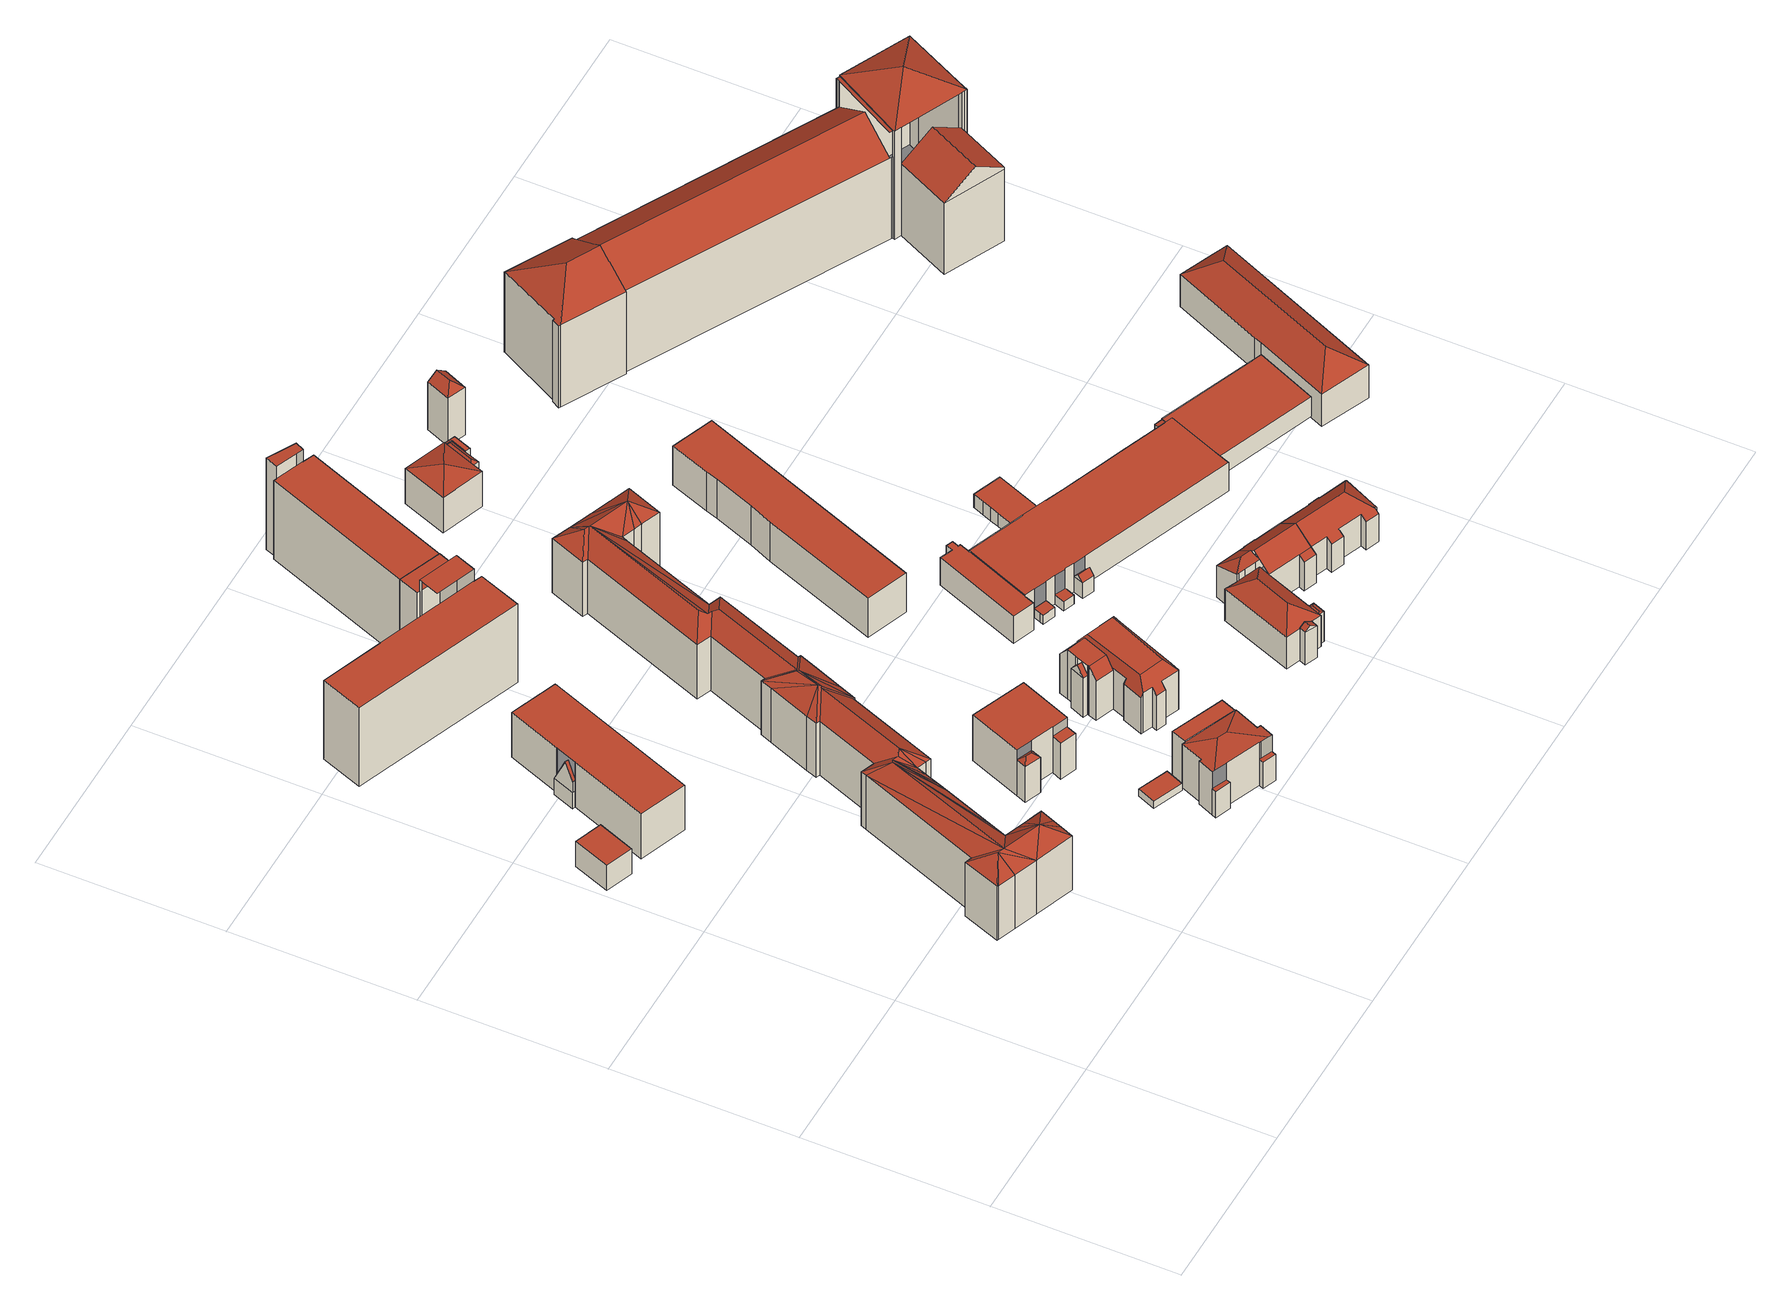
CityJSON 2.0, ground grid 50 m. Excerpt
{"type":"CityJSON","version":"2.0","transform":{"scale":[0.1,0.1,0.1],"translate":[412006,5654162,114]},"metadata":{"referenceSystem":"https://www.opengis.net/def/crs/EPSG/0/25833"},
"CityObjects":{
"building1":{"type":"Building","attributes":{"Dachtyp_tdc":"tdcPolyFlatRoof","Gemeindeschluessel":14612000,"Dachneigung":0,"QualitaetDacherkennung":79,"Geometrietyp2DReferenz":"3000","measuredHeight":8.35,"function":"31001_9998","roofType":"1000"},"geometry":[{"type":"Solid","lod":"2","boundaries":[[[[0,1,2,3]],[[1,4,5,2]],[[4,6,7,5]],[[6,0,3,7]],[[6,4,1,0]],[[3,2,5,7]]]],"semantics":{"surfaces":[{"type":"WallSurface"},{"type":"RoofSurface"},{"type":"GroundSurface"}],"values":[[0,0,0,0,1,2]]}}]},
"building2":{"type":"Building","attributes":{"Gemeindeschluessel":14612000,"Geometrietyp2DReferenz":"3000","function":"31001_9998","roofType":"9999"},"children":["building2-1","building2-2"]},
"building2-1":{"type":"BuildingPart","attributes":{"Dachtyp_tdc":"tdcPolyFlatRoof","Dachneigung":0,"QualitaetDacherkennung":72,"Geometrietyp2DReferenz":"3000","measuredHeight":15.11,"roofType":"1000"},"parents":["building2"],"geometry":[{"type":"MultiSurface","lod":"2","boundaries":[[[8,9,10,11,12,13,14,15]],[[16,17,10,9,18]],[[17,19,11,10]],[[19,20,12,11]],[[20,21,13,12]],[[21,22,14,13]],[[22,23,15,14]],[[23,24,25,26,8,15]],[[23,22,21,20,19,17,16,24]]],"semantics":{"surfaces":[{"type":"GroundSurface"},{"type":"WallSurface"},{"type":"RoofSurface"}],"values":[0,1,1,1,1,1,1,1,2]}}]},
"building2-2":{"type":"BuildingPart","attributes":{"Dachtyp_tdc":"tdcGableRoof","Dachneigung":65.25,"QualitaetDacherkennung":4,"Geometrietyp2DReferenz":"3000","measuredHeight":14.02,"roofType":"3100"},"parents":["building2"],"geometry":[{"type":"MultiSurface","lod":"2","boundaries":[[[27,28,29,15]],[[28,30,31,29]],[[30,32,10,31]],[[32,18,9,10]],[[26,27,15,8]],[[33,25,34,35,36]],[[32,30,35,34,18]],[[28,36,35,30]],[[27,33,36,28]],[[26,25,33,27]],[[15,29,31,10,9,8]]],"semantics":{"surfaces":[{"type":"WallSurface"},{"type":"RoofSurface"},{"type":"GroundSurface"}],"values":[0,0,0,0,0,1,1,0,0,0,2]}}]},
"building3":{"type":"Building","attributes":{"name":"Semper Fachschulen Dresden","Gemeindeschluessel":14612000,"Geometrietyp2DReferenz":"3000","function":"31001_3021","roofType":"9999"},"children":["building3-1","building3-2","building3-3","building3-4","building3-5"]},
"building3-1":{"type":"BuildingPart","attributes":{"Dachtyp_tdc":"tdcFreeFormRoof","Dachneigung":11.75,"QualitaetDacherkennung":15,"Geometrietyp2DReferenz":"3000","measuredHeight":5.52,"roofType":"5000"},"parents":["building3"],"geometry":[{"type":"MultiSurface","lod":"2","boundaries":[[[37,38,39,40,41]],[[42,43,44,45,46]],[[43,47,48,44]],[[38,37,49]],[[37,50,51,49]],[[50,47,51]],[[47,43,42,38,49,51]],[[48,52,41,40,45,44]]],"semantics":{"surfaces":[{"type":"WallSurface"},{"type":"RoofSurface"},{"type":"GroundSurface"}],"values":[0,0,0,1,1,1,1,2]}}]},
"building3-2":{"type":"BuildingPart","attributes":{"Dachtyp_tdc":"tdcPolyFlatRoof","Dachneigung":0,"QualitaetDacherkennung":58,"Geometrietyp2DReferenz":"3000","measuredHeight":26.49,"roofType":"1000"},"parents":["building3"],"geometry":[{"type":"MultiSurface","lod":"2","boundaries":[[[53,54,55,56]],[[57,58,59,60]],[[58,61,62,59]],[[61,53,56,62]],[[61,58,57,54,53]],[[56,55,60,59,62]]],"semantics":{"surfaces":[{"type":"WallSurface"},{"type":"RoofSurface"},{"type":"GroundSurface"}],"values":[0,0,0,0,1,2]}}]},
"building3-3":{"type":"BuildingPart","attributes":{"Dachtyp_tdc":"tdcPolyFlatRoof","Dachneigung":0,"QualitaetDacherkennung":0,"Geometrietyp2DReferenz":"3000","measuredHeight":3.4,"roofType":"9999"},"parents":["building3"],"geometry":[{"type":"MultiSurface","lod":"2","boundaries":[[[46,63,64,39]],[[39,64,65,40]],[[64,63,66,65]],[[63,46,45,66]],[[40,65,66,45]],[[40,45,46,39]]],"semantics":{"surfaces":[{"type":"RoofSurface"},{"type":"WallSurface"},{"type":"GroundSurface"},{"type":"ClosureSurface","isClosure":"1","QuelleClosure":"LoD1Solid"}],"values":[0,1,1,1,2,3]}}]},
"building3-4":{"type":"BuildingPart","attributes":{"Dachtyp_tdc":"tdcPolyFlatRoof","Dachneigung":0,"QualitaetDacherkennung":60,"Geometrietyp2DReferenz":"3000","measuredHeight":26.4,"roofType":"1000"},"parents":["building3"],"geometry":[{"type":"MultiSurface","lod":"2","boundaries":[[[67,68,69,70]],[[68,71,72,69]],[[71,73,37,41,72]],[[74,75,76,77]],[[75,78,79,76]],[[78,67,70,79]],[[78,75,74,80,73,71,68,67]],[[70,69,72,41,52,77,76,79]]],"semantics":{"surfaces":[{"type":"WallSurface"},{"type":"RoofSurface"},{"type":"GroundSurface"}],"values":[0,0,0,0,0,0,1,2]}}]},
"building3-5":{"type":"BuildingPart","attributes":{"Dachtyp_tdc":"tdcPolyFlatRoof","Dachneigung":0,"QualitaetDacherkennung":46,"Geometrietyp2DReferenz":"3000","measuredHeight":30.35,"roofType":"1000"},"parents":["building3"],"geometry":[{"type":"MultiSurface","lod":"2","boundaries":[[[81,82,74,77,55,54]],[[83,84,57,60,48,47]],[[83,85,82,81,84]],[[60,55,77,52,48]]],"semantics":{"surfaces":[{"type":"WallSurface"},{"type":"RoofSurface"},{"type":"GroundSurface"}],"values":[0,0,1,2]}}]},
"building4":{"type":"Building","attributes":{"Dachtyp_tdc":"tdcPolyFlatRoof","Gemeindeschluessel":14612000,"Dachneigung":0,"QualitaetDacherkennung":93,"Geometrietyp2DReferenz":"3000","measuredHeight":2.31,"function":"31001_9998","roofType":"1000"},"geometry":[{"type":"Solid","lod":"2","boundaries":[[[[86,87,88,89]],[[87,90,91,88]],[[90,92,93,91]],[[92,86,89,93]],[[92,90,87,86]],[[89,88,91,93]]]],"semantics":{"surfaces":[{"type":"WallSurface"},{"type":"RoofSurface"},{"type":"GroundSurface"}],"values":[[0,0,0,0,1,2]]}}]},
"building5":{"type":"Building","attributes":{"Gemeindeschluessel":14612000,"Geometrietyp2DReferenz":"3000","function":"31001_9998","roofType":"9999"},"children":["building5-1","building5-2","building5-3"]},
"building5-1":{"type":"BuildingPart","attributes":{"Dachtyp_tdc":"tdcPolyFlatRoof","Dachneigung":0,"QualitaetDacherkennung":70,"Geometrietyp2DReferenz":"3000","measuredHeight":15.25,"roofType":"1000"},"parents":["building5"],"geometry":[{"type":"MultiSurface","lod":"2","boundaries":[[[94,95,96,97,98]],[[99,100,101,102,103,104]],[[105,106,107,108,109]],[[106,94,98,107]],[[106,105,100,99,95,94]],[[98,97,103,102,108,107]]],"semantics":{"surfaces":[{"type":"WallSurface"},{"type":"RoofSurface"},{"type":"GroundSurface"}],"values":[0,0,0,0,1,2]}}]},
"building5-2":{"type":"BuildingPart","attributes":{"Dachtyp_tdc":"tdcPolyFlatRoof","Dachneigung":0,"QualitaetDacherkennung":39,"Geometrietyp2DReferenz":"3000","measuredHeight":12.07,"roofType":"1000"},"parents":["building5"],"geometry":[{"type":"MultiSurface","lod":"2","boundaries":[[[96,110,111,97]],[[110,112,113,111]],[[112,104,103,113]],[[104,112,110,96]],[[97,111,113,103]]],"semantics":{"surfaces":[{"type":"WallSurface"},{"type":"RoofSurface"},{"type":"GroundSurface"}],"values":[0,0,0,1,2]}}]},
"building5-3":{"type":"BuildingPart","attributes":{"Dachtyp_tdc":"tdcFreeFormRoof","Dachneigung":43.29,"QualitaetDacherkennung":20,"Geometrietyp2DReferenz":"3000","measuredHeight":13.24,"roofType":"5000"},"parents":["building5"],"geometry":[{"type":"MultiSurface","lod":"2","boundaries":[[[101,114,115,102]],[[114,116,117,115]],[[116,109,108,117]],[[118,109,116]],[[119,118,116,114]],[[119,114,101]],[[118,119,101,109]],[[102,115,117,108]]],"semantics":{"surfaces":[{"type":"WallSurface"},{"type":"RoofSurface"},{"type":"GroundSurface"}],"values":[0,0,0,1,1,1,1,2]}}]},
"building6":{"type":"Building","attributes":{"Dachtyp_tdc":"tdcFreeFormRoof","Gemeindeschluessel":14612000,"Dachneigung":32.91,"QualitaetDacherkennung":47,"Geometrietyp2DReferenz":"3000","measuredHeight":22.1,"function":"31001_9998","roofType":"5000"},"geometry":[{"type":"Solid","lod":"2","boundaries":[[[[120,121,122,123]],[[121,124,125,122]],[[124,126,127,125]],[[126,128,129,127]],[[128,130,131,129]],[[130,132,133,131]],[[132,134,135,133]],[[134,136,137,135]],[[136,138,139,137]],[[138,140,141,139]],[[140,142,143,141]],[[142,144,145,143]],[[144,146,147,145]],[[146,148,149,147]],[[148,150,151,149]],[[152,153,154,155]],[[153,156,157,154]],[[156,158,159,157]],[[158,160,161,159]],[[160,162,163,161]],[[162,164,165,163]],[[164,166,167,165]],[[166,168,169,167]],[[168,170,171,169]],[[170,172,173,171]],[[172,174,175,173]],[[174,176,177,175]],[[150,152,155,151]],[[178,179,180,181]],[[176,182,183,177]],[[182,184,185,183]],[[184,178,181,185]],[[179,186,187,180]],[[186,188,189,187]],[[188,190,191,189]],[[190,192,193,191]],[[192,194,195,193]],[[194,196,197,195]],[[196,198,199,197]],[[198,200,201,199]],[[200,202,203,201]],[[202,204,205,203]],[[204,206,207,205]],[[206,208,209,207]],[[208,210,211,209]],[[210,212,213,211]],[[212,214,215,213]],[[214,216,217,215]],[[216,218,219,217]],[[218,220,221,219]],[[220,120,123,221]],[[222,223,224,218,216]],[[225,226,222,216,214]],[[227,225,214,212]],[[212,228,227]],[[212,229,228]],[[210,229,212]],[[208,229,210]],[[229,208,206]],[[230,228,229]],[[231,229,206,204]],[[198,232,233]],[[234,235,236,237,231,204,202]],[[233,238,234,202,200]],[[198,233,200]],[[232,198,196]],[[239,232,196,194]],[[239,194,192]],[[240,186,179]],[[232,186,240]],[[239,186,232]],[[239,188,186]],[[239,190,188]],[[184,240,178]],[[190,239,192]],[[178,240,179]],[[240,184,182]],[[174,182,176]],[[174,240,182]],[[172,240,174]],[[170,240,172]],[[170,232,240]],[[238,162,160]],[[238,164,162]],[[238,166,164]],[[233,166,238]],[[233,168,166]],[[233,170,168]],[[170,233,232]],[[235,158,156]],[[235,160,158]],[[230,229,231]],[[160,234,238]],[[236,235,156,153]],[[237,236,153,152]],[[146,150,148]],[[230,150,146]],[[230,152,150]],[[231,152,230]],[[152,231,237]],[[228,230,146,144]],[[226,225,227,228,144,142]],[[223,222,226,142,140]],[[241,138,136]],[[242,138,241]],[[242,140,138]],[[242,223,140]],[[234,160,235]],[[243,136,134]],[[223,242,224]],[[243,132,130]],[[243,134,132]],[[136,243,241]],[[243,130,128]],[[126,243,128]],[[124,243,126]],[[124,241,243]],[[124,242,241]],[[124,244,242]],[[124,245,244]],[[245,124,121]],[[245,121,120]],[[244,245,120,220]],[[224,242,244,220,218]],[[123,122,125,127,129,131,133,135,137,139,141,143,145,147,149,151,155,154,157,159,161,163,165,167,169,171,173,175,177,183,185,181,180,187,189,191,193,195,197,199,201,203,205,207,209,211,213,215,217,219,221]]]],"semantics":{"surfaces":[{"type":"WallSurface"},{"type":"RoofSurface"},{"type":"GroundSurface"}],"values":[[0,0,0,0,0,0,0,0,0,0,0,0,0,0,0,0,0,0,0,0,0,0,0,0,0,0,0,0,0,0,0,0,0,0,0,0,0,0,0,0,0,0,0,0,0,0,0,0,0,0,0,1,1,1,1,1,1,1,1,1,1,1,1,1,1,1,1,1,1,1,1,1,1,1,1,1,1,1,1,1,1,1,1,1,1,1,1,1,1,1,1,1,1,1,1,1,1,1,1,1,1,1,1,1,1,1,1,1,1,1,1,1,1,1,1,1,1,1,1,1,1,1,1,1,2]]}}]},
"building7":{"type":"Building","attributes":{"Gemeindeschluessel":14612000,"Geometrietyp2DReferenz":"3000","function":"31001_9998","roofType":"9999"},"children":["building7-1","building7-2","building7-3","building7-4"]},
"building7-1":{"type":"BuildingPart","attributes":{"Dachtyp_tdc":"tdcPolyFlatRoof","Dachneigung":0,"QualitaetDacherkennung":33,"Geometrietyp2DReferenz":"3000","measuredHeight":8.82,"roofType":"1000"},"parents":["building7"],"geometry":[{"type":"MultiSurface","lod":"2","boundaries":[[[246,247,248,249]],[[247,250,251,248]],[[250,252,253,251]],[[252,250,247,246,254]],[[249,248,251,253,255]]],"semantics":{"surfaces":[{"type":"WallSurface"},{"type":"RoofSurface"},{"type":"GroundSurface"}],"values":[0,0,0,1,2]}}]},
"building7-2":{"type":"BuildingPart","attributes":{"Dachtyp_tdc":"tdcPolyFlatRoof","Dachneigung":3.01,"QualitaetDacherkennung":54,"Geometrietyp2DReferenz":"3000","measuredHeight":15.11,"roofType":"2100"},"parents":["building7"],"geometry":[{"type":"MultiSurface","lod":"2","boundaries":[[[256,257,258,259,260]],[[257,261,262,258]],[[261,263,264,262]],[[263,265,264]],[[261,257,256,263]],[[259,258,262,264]]],"semantics":{"surfaces":[{"type":"WallSurface"},{"type":"RoofSurface"},{"type":"GroundSurface"}],"values":[0,0,0,0,1,2]}}]},
"building7-3":{"type":"BuildingPart","attributes":{"Dachtyp_tdc":"tdcHipRoof","Dachneigung":10.34,"QualitaetDacherkennung":51,"Geometrietyp2DReferenz":"3000","measuredHeight":15.7,"roofType":"3200"},"parents":["building7"],"geometry":[{"type":"MultiSurface","lod":"2","boundaries":[[[265,266,267,264]],[[266,268,269,267]],[[268,270,271,269]],[[270,272,273,274,271]],[[275,276,246,249,277,278]],[[279,280,281,253,252]],[[280,282,283,281]],[[282,284,285,283]],[[284,260,259,285]],[[284,282,280,279,286,287]],[[288,272,270,268,266,289]],[[286,276,275,288,289,287]],[[266,265,260,284,287,289]],[[264,267,269,271,274,290,277,249,255,253,281,283,285,259]]],"semantics":{"surfaces":[{"type":"WallSurface"},{"type":"RoofSurface"},{"type":"GroundSurface"}],"values":[0,0,0,0,0,0,0,0,0,1,1,1,1,2]}}]},
"building7-4":{"type":"BuildingPart","attributes":{"Dachtyp_tdc":"tdcPolyFlatRoof","Dachneigung":0,"QualitaetDacherkennung":43,"Geometrietyp2DReferenz":"3000","measuredHeight":8.82,"roofType":"1000"},"parents":["building7"],"geometry":[{"type":"MultiSurface","lod":"2","boundaries":[[[273,291,292,274]],[[291,293,294,292]],[[293,278,277,294]],[[278,293,291,273,295]],[[274,292,294,277,290]]],"semantics":{"surfaces":[{"type":"WallSurface"},{"type":"RoofSurface"},{"type":"GroundSurface"}],"values":[0,0,0,1,2]}}]},
"building8":{"type":"Building","attributes":{"Gemeindeschluessel":14612000,"Geometrietyp2DReferenz":"3000","function":"31001_9998","roofType":"9999"},"children":["building8-1","building8-2","building8-3","building8-4"]},
"building8-1":{"type":"BuildingPart","attributes":{"Dachtyp_tdc":"tdcGableRoof","Dachneigung":51.5,"QualitaetDacherkennung":45,"Geometrietyp2DReferenz":"3000","measuredHeight":15.83,"roofType":"3100"},"parents":["building8"],"geometry":[{"type":"MultiSurface","lod":"2","boundaries":[[[296,297,298,299]],[[297,300,301,298]],[[300,297,302]],[[303,300,302,304]],[[297,296,304,302]],[[301,305,299,298]]],"semantics":{"surfaces":[{"type":"WallSurface"},{"type":"RoofSurface"},{"type":"GroundSurface"}],"values":[0,0,0,1,1,2]}}]},
"building8-2":{"type":"BuildingPart","attributes":{"Dachtyp_tdc":"tdcCutGableRoof","Dachneigung":0,"QualitaetDacherkennung":43,"Geometrietyp2DReferenz":"3000","measuredHeight":16.41,"roofType":"9999"},"parents":["building8"],"geometry":[{"type":"MultiSurface","lod":"2","boundaries":[[[306,307,308,305,303]],[[307,309,310,308]],[[309,311,312,310]],[[313,314,315,316]],[[314,317,318,315]],[[317,319,320,318]],[[319,321,296,299,320]],[[322,323,324,311,309,307]],[[317,314,313,325,326]],[[307,306,321,319,317,326,322]],[[305,308,310,312,327,328,329,316,315,318,320,299]]],"semantics":{"surfaces":[{"type":"WallSurface"},{"type":"RoofSurface"},{"type":"GroundSurface"}],"values":[0,0,0,0,0,0,0,1,1,1,2]}}]},
"building8-3":{"type":"BuildingPart","attributes":{"Dachtyp_tdc":"tdcCutTentRoof","Dachneigung":0.51,"QualitaetDacherkennung":47,"Geometrietyp2DReferenz":"3000","measuredHeight":16.55,"roofType":"9999"},"parents":["building8"],"geometry":[{"type":"MultiSurface","lod":"2","boundaries":[[[330,331,332]],[[330,333,334,331]],[[333,335,336,334]],[[335,337,338,336]],[[337,339,340,338]],[[339,341,342,340]],[[341,343,344,342]],[[343,345,346,344]],[[345,347,348,346]],[[347,349,350,348]],[[349,351,352,350]],[[351,353,313,316,352]],[[354,355,356,312,311]],[[355,357,358,356]],[[357,359,360,358]],[[359,361,362,360]],[[361,363,362]],[[345,343,341,339,337,335,333,364,365]],[[366,323,367,368,325,353,351,349,347,345,365,369]],[[359,357,355,354,366,369,370]],[[333,330,361,359,370,364]],[[370,369,365,364]],[[331,334,336,338,340,342,344,346,348,350,352,316,329,328,327,312,356,358,360,362]]],"semantics":{"surfaces":[{"type":"WallSurface"},{"type":"RoofSurface"},{"type":"GroundSurface"}],"values":[0,0,0,0,0,0,0,0,0,0,0,0,0,0,0,0,0,1,1,1,1,1,2]}}]},
"building8-4":{"type":"BuildingPart","attributes":{"Dachtyp_tdc":"tdcFreeFormRoof","Dachneigung":19.04,"QualitaetDacherkennung":9,"Geometrietyp2DReferenz":"3000","measuredHeight":11.46,"roofType":"5000"},"parents":["building8"],"geometry":[{"type":"MultiSurface","lod":"2","boundaries":[[[371,372,373,374]],[[372,375,376,373]],[[375,377,378,376]],[[377,332,331,378]],[[363,379,380,362]],[[379,381,382,380]],[[381,371,374,382]],[[372,383,384,332,377,375]],[[381,379,363,384,383,371]],[[372,371,383]],[[374,373,376,378,331,362,380,382]]],"semantics":{"surfaces":[{"type":"WallSurface"},{"type":"RoofSurface"},{"type":"GroundSurface"}],"values":[0,0,0,0,0,0,0,1,1,0,2]}}]},
"building9":{"type":"Building","attributes":{"name":"Semper Gymnasium","Gemeindeschluessel":14612000,"Geometrietyp2DReferenz":"3000","function":"31001_3021","roofType":"9999"},"children":["building9-1","building9-2"]},
"building9-1":{"type":"BuildingPart","attributes":{"Dachtyp_tdc":"tdcPolyFlatRoof","Dachneigung":0,"QualitaetDacherkennung":83,"Geometrietyp2DReferenz":"3000","measuredHeight":26.38,"roofType":"1000"},"parents":["building9"],"geometry":[{"type":"MultiSurface","lod":"2","boundaries":[[[385,386,387,388]],[[386,389,390,387]],[[391,392,393,394]],[[392,395,396,393]],[[395,385,388,396]],[[395,392,391,389,386,385]],[[388,387,390,394,393,396]]],"semantics":{"surfaces":[{"type":"WallSurface"},{"type":"RoofSurface"},{"type":"GroundSurface"}],"values":[0,0,0,0,0,1,2]}}]},
"building9-2":{"type":"BuildingPart","attributes":{"Dachtyp_tdc":"tdcPolyFlatRoof","Dachneigung":5.86,"QualitaetDacherkennung":50,"Geometrietyp2DReferenz":"3000","measuredHeight":30.8,"roofType":"2100"},"parents":["building9"],"geometry":[{"type":"MultiSurface","lod":"2","boundaries":[[[397,390,389]],[[397,398,399,390]],[[398,400,401,399]],[[400,402,394,401]],[[402,391,394]],[[402,400,398,397]],[[390,399,401,394]]],"semantics":{"surfaces":[{"type":"WallSurface"},{"type":"RoofSurface"},{"type":"GroundSurface"}],"values":[0,0,0,0,0,1,2]}}]},
"building10":{"type":"Building","attributes":{"Gemeindeschluessel":14612000,"Geometrietyp2DReferenz":"3000","function":"31001_9998","roofType":"9999"},"children":["building10-1","building10-2","building10-3","building10-4","building10-5","building10-6"]},
"building10-1":{"type":"BuildingPart","attributes":{"Dachtyp_tdc":"tdcGableRoof","Dachneigung":36.67,"QualitaetDacherkennung":81,"Geometrietyp2DReferenz":"3000","measuredHeight":14.68,"roofType":"3100"},"parents":["building10"],"geometry":[{"type":"MultiSurface","lod":"2","boundaries":[[[403,404,405,406]],[[403,407,408,404]],[[407,409,410,408]],[[409,411,412,410]],[[411,413,414,412]],[[413,415,416,414]],[[415,417,418,416]],[[419,420,421,422,423]],[[415,413,411,409,407,403,406,424]],[[424,420,419,417,415]],[[422,425,426,405,404,408,410,412,414,416,418,423]]],"semantics":{"surfaces":[{"type":"WallSurface"},{"type":"RoofSurface"},{"type":"GroundSurface"}],"values":[0,0,0,0,0,0,0,0,1,1,2]}}]},
"building10-2":{"type":"BuildingPart","attributes":{"Dachtyp_tdc":"tdcHipRoof","Dachneigung":36.7,"QualitaetDacherkennung":78,"Geometrietyp2DReferenz":"3000","measuredHeight":14.65,"roofType":"3200"},"parents":["building10"],"geometry":[{"type":"MultiSurface","lod":"2","boundaries":[[[427,428,429,430]],[[421,431,432,433,422]],[[434,435,436,437,438]],[[435,439,440,436]],[[441,442,443,444]],[[442,427,430,443]],[[445,428,427,446]],[[442,441,439,435,447]],[[427,442,447,446]],[[435,434,431,421,445,446,447]],[[430,429,425,422,433,437,436,440,444,443]]],"semantics":{"surfaces":[{"type":"WallSurface"},{"type":"RoofSurface"},{"type":"GroundSurface"}],"values":[0,0,0,0,0,0,1,1,1,1,2]}}]},
"building10-3":{"type":"BuildingPart","attributes":{"Dachtyp_tdc":"tdcFreeFormRoof","Dachneigung":18.73,"QualitaetDacherkennung":13,"Geometrietyp2DReferenz":"3000","measuredHeight":10.46,"roofType":"5000"},"parents":["building10"],"geometry":[{"type":"MultiSurface","lod":"2","boundaries":[[[448,449,450,451]],[[449,438,437,450]],[[432,448,451,433]],[[452,438,449]],[[453,452,449,448]],[[453,448,432]],[[452,453,432,438]],[[451,450,437,433]]],"semantics":{"surfaces":[{"type":"WallSurface"},{"type":"RoofSurface"},{"type":"GroundSurface"}],"values":[0,0,0,1,1,1,1,2]}}]},
"building10-4":{"type":"BuildingPart","attributes":{"Dachtyp_tdc":"tdcPolyFlatRoof","Dachneigung":32.18,"QualitaetDacherkennung":21,"Geometrietyp2DReferenz":"3000","measuredHeight":10.76,"roofType":"2100"},"parents":["building10"],"geometry":[{"type":"MultiSurface","lod":"2","boundaries":[[[454,419,423,455]],[[456,457,418,417]],[[456,454,455,457]],[[456,417,419,454]],[[455,423,418,457]]],"semantics":{"surfaces":[{"type":"WallSurface"},{"type":"RoofSurface"},{"type":"GroundSurface"}],"values":[0,0,0,1,2]}}]},
"building10-5":{"type":"BuildingPart","attributes":{"Dachtyp_tdc":"tdcHipAndGableRoof","Dachneigung":36.81,"QualitaetDacherkennung":39,"Geometrietyp2DReferenz":"3000","measuredHeight":13.72,"roofType":"5000"},"parents":["building10"],"geometry":[{"type":"MultiSurface","lod":"2","boundaries":[[[458,459,460,429,428]],[[459,406,405,460]],[[459,458,461]],[[458,462,463,464,461]],[[406,459,461,464]],[[425,429,460,405,426]]],"semantics":{"surfaces":[{"type":"WallSurface"},{"type":"RoofSurface"},{"type":"GroundSurface"}],"values":[0,0,1,1,1,2]}}]},
"building10-6":{"type":"BuildingPart","attributes":{"Dachtyp_tdc":"tdcGableRoof","Dachneigung":33.22,"QualitaetDacherkennung":39,"Geometrietyp2DReferenz":"3000","measuredHeight":12.03,"roofType":"3100"},"parents":["building10"],"geometry":[{"type":"MultiSurface","lod":"2","boundaries":[[[465,466,467,440,439]],[[466,468,469,467]],[[468,470,441,444,469]],[[468,466,471]],[[465,470,472]],[[466,465,472,471]],[[470,468,471,472]],[[440,467,469,444]]],"semantics":{"surfaces":[{"type":"WallSurface"},{"type":"RoofSurface"},{"type":"GroundSurface"}],"values":[0,0,0,0,0,1,1,2]}}]},
"building11":{"type":"Building","attributes":{"Dachtyp_tdc":"tdcPolyFlatRoof","Gemeindeschluessel":14612000,"Dachneigung":0,"QualitaetDacherkennung":90,"Geometrietyp2DReferenz":"3000","measuredHeight":13.1,"function":"31001_9998","roofType":"1000"},"geometry":[{"type":"Solid","lod":"2","boundaries":[[[[473,474,475,476]],[[474,477,478,475]],[[477,479,480,478]],[[479,481,482,480]],[[481,483,484,482]],[[483,485,486,484]],[[485,487,488,486]],[[487,473,476,488]],[[487,485,483,481,479,477,474,473]],[[476,475,478,480,482,484,486,488]]]],"semantics":{"surfaces":[{"type":"WallSurface"},{"type":"RoofSurface"},{"type":"GroundSurface"}],"values":[[0,0,0,0,0,0,0,0,1,2]]}}]},
"building12":{"type":"Building","attributes":{"Gemeindeschluessel":14612000,"Geometrietyp2DReferenz":"3000","function":"31001_9998","roofType":"9999"},"children":["building12-1","building12-2","building12-3"]},
"building12-1":{"type":"BuildingPart","attributes":{"Dachtyp_tdc":"tdcTentRoof","Dachneigung":19.12,"QualitaetDacherkennung":77,"Geometrietyp2DReferenz":"3000","measuredHeight":13.96,"roofType":"3500"},"parents":["building12"],"geometry":[{"type":"MultiSurface","lod":"2","boundaries":[[[489,490,491,492]],[[490,489,493]],[[494,495,490,493]],[[496,497,494,493]],[[489,496,493]],[[491,498,499,500,501,492]],[[490,495,502,498,491]],[[497,496,501,500,503]],[[496,489,492,501]]],"semantics":{"surfaces":[{"type":"WallSurface"},{"type":"RoofSurface"},{"type":"GroundSurface"}],"values":[0,1,1,1,1,2,0,0,0]}}]},
"building12-2":{"type":"BuildingPart","attributes":{"Dachtyp_tdc":"tdcFreeFormRoof","Dachneigung":38.87,"QualitaetDacherkennung":25,"Geometrietyp2DReferenz":"3000","measuredHeight":11.35,"roofType":"5000"},"parents":["building12"],"geometry":[{"type":"MultiSurface","lod":"2","boundaries":[[[504,503,500,505]],[[506,503,504]],[[507,506,504,508,509]],[[507,509,510]],[[506,507,510,503]],[[499,511,512,505,500]]],"semantics":{"surfaces":[{"type":"WallSurface"},{"type":"RoofSurface"},{"type":"GroundSurface"}],"values":[0,1,1,1,1,2]}}]},
"building12-3":{"type":"BuildingPart","attributes":{"Dachtyp_tdc":"tdcPolyFlatRoof","Dachneigung":0,"QualitaetDacherkennung":44,"Geometrietyp2DReferenz":"3000","measuredHeight":10.73,"roofType":"1000"},"parents":["building12"],"geometry":[{"type":"MultiSurface","lod":"2","boundaries":[[[513,514,508,512,515]],[[502,516,517,498]],[[516,518,519,517]],[[518,513,515,519]],[[518,516,502,520,521,514,513]],[[515,512,511,499,498,517,519]]],"semantics":{"surfaces":[{"type":"WallSurface"},{"type":"RoofSurface"},{"type":"GroundSurface"}],"values":[0,0,0,0,1,2]}}]},
"building13":{"type":"Building","attributes":{"Dachtyp_tdc":"tdcFreeFormRoof","Gemeindeschluessel":14612000,"Dachneigung":36.87,"QualitaetDacherkennung":71,"Geometrietyp2DReferenz":"3000","measuredHeight":14.58,"function":"31001_9998","roofType":"5000"},"geometry":[{"type":"Solid","lod":"2","boundaries":[[[[417,413,522,523]],[[413,524,525,522]],[[524,526,527,525]],[[526,528,529,527]],[[528,530,531,529]],[[530,532,533,531]],[[532,534,535,533]],[[534,536,537,535]],[[536,538,539,537]],[[538,540,541,539]],[[540,542,543,541]],[[542,544,545,543]],[[544,546,547,545]],[[546,548,549,547]],[[548,550,551,549]],[[550,417,523,551]],[[552,553,536,534,532,554]],[[552,554,530,528,526,524,413,555]],[[550,548,546,544,542,540,538,553,552,555,417]],[[413,417,555]],[[532,530,554]],[[538,536,553]],[[523,522,525,527,529,531,533,535,537,539,541,543,545,547,549,551]]]],"semantics":{"surfaces":[{"type":"WallSurface"},{"type":"RoofSurface"},{"type":"GroundSurface"}],"values":[[0,0,0,0,0,0,0,0,0,0,0,0,0,0,0,0,1,1,1,0,0,0,2]]}}]},
"building14":{"type":"Building","attributes":{"Dachtyp_tdc":"tdcFreeFormRoof","Gemeindeschluessel":14612000,"Dachneigung":38.59,"QualitaetDacherkennung":3,"Geometrietyp2DReferenz":"3000","measuredHeight":18.18,"function":"31001_9998","roofType":"5000"},"geometry":[{"type":"Solid","lod":"2","boundaries":[[[[556,557,558,559]],[[557,560,561,558]],[[560,562,563,561]],[[562,556,559,563]],[[564,565,562,560]],[[564,560,557]],[[565,564,557,556]],[[565,556,562]],[[559,558,561,563]]]],"semantics":{"surfaces":[{"type":"WallSurface"},{"type":"RoofSurface"},{"type":"GroundSurface"}],"values":[[0,0,0,0,1,0,1,1,2]]}}]},
"building15":{"type":"Building","attributes":{"Gemeindeschluessel":14612000,"Geometrietyp2DReferenz":"3000","function":"31001_9998","roofType":"9999"},"children":["building15-1","building15-2","building15-3","building15-4","building15-5","building15-6","building15-7","building15-8","building15-9"]},
"building15-1":{"type":"BuildingPart","attributes":{"Dachtyp_tdc":"tdcPolyFlatRoof","Dachneigung":0,"QualitaetDacherkennung":36,"Geometrietyp2DReferenz":"3000","measuredHeight":9.64,"roofType":"1000"},"parents":["building15"],"geometry":[{"type":"MultiSurface","lod":"2","boundaries":[[[566,567,568,569,570]],[[567,571,572,568]],[[571,573,572]],[[574,575,576]],[[574,577,578,575]],[[577,579,580,581,578]],[[582,583,584]],[[582,585,586,583]],[[585,587,586]],[[588,589,590]],[[588,591,592,589]],[[591,593,594,592]],[[595,596,597]],[[595,598,599,597,596]],[[598,600,599]],[[601,602,603]],[[601,604,605,602]],[[604,606,607,605]],[[606,608,609,607]],[[608,610,611,609]],[[610,612,613,614,611]],[[612,610,608,606,604,601,598,595,593,591,588,585,582,579,577,574,571,567,566,615]],[[616,569,568,572,575,578,581,583,586,589,592,594,592,597,599,602,605,607,609,611,614]]],"semantics":{"surfaces":[{"type":"WallSurface"},{"type":"RoofSurface"},{"type":"GroundSurface"}],"values":[0,0,0,0,0,0,0,0,0,0,0,0,0,0,0,0,0,0,0,0,0,1,2]}}]},
"building15-2":{"type":"BuildingPart","attributes":{"Dachtyp_tdc":"tdcFreeFormRoof","Dachneigung":34.7,"QualitaetDacherkennung":18,"Geometrietyp2DReferenz":"3000","measuredHeight":4.42,"roofType":"5000"},"parents":["building15"],"geometry":[{"type":"MultiSurface","lod":"2","boundaries":[[[600,617,618,599]],[[619,603,602,620]],[[621,603,619]],[[622,621,619,617]],[[622,617,600]],[[621,622,600,603]],[[599,618,620,602]]],"semantics":{"surfaces":[{"type":"WallSurface"},{"type":"RoofSurface"},{"type":"GroundSurface"}],"values":[0,0,1,1,1,1,2]}}]},
"building15-3":{"type":"BuildingPart","attributes":{"Dachtyp_tdc":"tdcPolyFlatRoof","Dachneigung":0,"QualitaetDacherkennung":58,"Geometrietyp2DReferenz":"3000","measuredHeight":4.53,"roofType":"1000"},"parents":["building15"],"geometry":[{"type":"MultiSurface","lod":"2","boundaries":[[[623,624,620,625]],[[624,619,620]],[[626,627,628,618,617]],[[627,629,630,628]],[[629,631,632,630]],[[631,633,634,632]],[[633,635,636,634]],[[635,637,638,636]],[[637,639,640,638]],[[637,635,633,631,629,627,626,624,623,639]],[[640,625,620,618,628,630,632,634,636,638]],[[639,623,625,640]]],"semantics":{"surfaces":[{"type":"WallSurface"},{"type":"RoofSurface"},{"type":"GroundSurface"}],"values":[0,0,0,0,0,0,0,0,0,1,2,0]}}]},
"building15-4":{"type":"BuildingPart","attributes":{"Dachtyp_tdc":"tdcPolyFlatRoof","Dachneigung":0,"QualitaetDacherkennung":27,"Geometrietyp2DReferenz":"3000","measuredHeight":9.14,"roofType":"1000"},"parents":["building15"],"geometry":[{"type":"MultiSurface","lod":"2","boundaries":[[[641,642,643,644]],[[642,645,646,643]],[[645,647,648,646]],[[647,649,650,648]],[[649,651,652,650]],[[651,596,597,652]],[[653,654,655,592]],[[654,656,657,655]],[[656,658,659,657]],[[658,641,644,659]],[[658,656,654,653,596,651,649,647,645,642,641]],[[644,643,646,648,650,652,597,592,655,657,659]]],"semantics":{"surfaces":[{"type":"WallSurface"},{"type":"RoofSurface"},{"type":"GroundSurface"}],"values":[0,0,0,0,0,0,0,0,0,0,1,2]}}]},
"building15-5":{"type":"BuildingPart","attributes":{"Dachtyp_tdc":"tdcPolyFlatRoof","Dachneigung":0,"QualitaetDacherkennung":0,"Geometrietyp2DReferenz":"3000","measuredHeight":3.08,"roofType":"9999"},"parents":["building15"],"geometry":[{"type":"MultiSurface","lod":"2","boundaries":[[[587,590,660,661,662]],[[662,661,663,664]],[[661,660,665,663]],[[660,590,589,665]],[[587,662,664,586]],[[664,663,665,589,586]],[[586,589,590,587]]],"semantics":{"surfaces":[{"type":"RoofSurface"},{"type":"WallSurface"},{"type":"GroundSurface"},{"type":"ClosureSurface","isClosure":"1","QuelleClosure":"LoD1Solid"}],"values":[0,1,1,1,1,2,3]}}]},
"building15-6":{"type":"BuildingPart","attributes":{"Dachtyp_tdc":"tdcPolyFlatRoof","Dachneigung":0,"QualitaetDacherkennung":58,"Geometrietyp2DReferenz":"3000","measuredHeight":6.61,"roofType":"1000"},"parents":["building15"],"geometry":[{"type":"MultiSurface","lod":"2","boundaries":[[[666,570,569,667]],[[668,669,670,671,672]],[[669,673,674,670]],[[673,675,676,674]],[[675,666,667,676]],[[675,673,669,668,677,570,666]],[[667,569,616,671,670,674,676]]],"semantics":{"surfaces":[{"type":"WallSurface"},{"type":"RoofSurface"},{"type":"GroundSurface"}],"values":[0,0,0,0,0,1,2]}}]},
"building15-7":{"type":"BuildingPart","attributes":{"Dachtyp_tdc":"tdcPolyFlatRoof","Dachneigung":3.42,"QualitaetDacherkennung":49,"Geometrietyp2DReferenz":"3000","measuredHeight":6.54,"roofType":"2100"},"parents":["building15"],"geometry":[{"type":"MultiSurface","lod":"2","boundaries":[[[613,678,679,614]],[[678,672,671,679]],[[680,672,678,613]],[[614,679,671,616]]],"semantics":{"surfaces":[{"type":"WallSurface"},{"type":"RoofSurface"},{"type":"GroundSurface"}],"values":[0,0,1,2]}}]},
"building15-8":{"type":"BuildingPart","attributes":{"Dachtyp_tdc":"tdcFreeFormRoof","Dachneigung":47.57,"QualitaetDacherkennung":3,"Geometrietyp2DReferenz":"3000","measuredHeight":6.9,"roofType":"5000"},"parents":["building15"],"geometry":[{"type":"MultiSurface","lod":"2","boundaries":[[[573,681,682,572]],[[681,683,684,682]],[[683,576,575,684]],[[685,683,681,686]],[[573,576,685,686]],[[683,685,576]],[[573,686,681]],[[682,684,575,572]]],"semantics":{"surfaces":[{"type":"WallSurface"},{"type":"RoofSurface"},{"type":"GroundSurface"}],"values":[0,0,0,1,1,0,0,2]}}]},
"building15-9":{"type":"BuildingPart","attributes":{"Dachtyp_tdc":"tdcPolyFlatRoof","Dachneigung":0,"QualitaetDacherkennung":36,"Geometrietyp2DReferenz":"3000","measuredHeight":3.02,"roofType":"1000"},"parents":["building15"],"geometry":[{"type":"MultiSurface","lod":"2","boundaries":[[[687,584,583,688]],[[580,689,690,581]],[[689,687,688,690]],[[689,580,584,687]],[[688,583,581,690]]],"semantics":{"surfaces":[{"type":"WallSurface"},{"type":"RoofSurface"},{"type":"GroundSurface"}],"values":[0,0,0,1,2]}}]},
"building16":{"type":"Building","attributes":{"Dachtyp_tdc":"tdcFreeFormRoof","Gemeindeschluessel":14612000,"Dachneigung":36.65,"QualitaetDacherkennung":84,"Geometrietyp2DReferenz":"3000","measuredHeight":16.32,"function":"31001_9998","roofType":"5000"},"geometry":[{"type":"Solid","lod":"2","boundaries":[[[[691,692,693,694]],[[692,695,696,693]],[[695,697,698,696]],[[697,699,700,698]],[[699,701,702,700]],[[701,703,704,702]],[[703,691,694,704]],[[691,703,705]],[[706,701,699,697]],[[701,706,705,703]],[[705,706,697,695,692,691]],[[694,693,696,698,700,702,704]]]],"semantics":{"surfaces":[{"type":"WallSurface"},{"type":"RoofSurface"},{"type":"GroundSurface"}],"values":[[0,0,0,0,0,0,0,1,1,1,1,2]]}}]},
"building17":{"type":"Building","attributes":{"name":"Berufliches Schulzentrum für Elektrotechnik","Gemeindeschluessel":14612000,"Geometrietyp2DReferenz":"3000","function":"31001_3021","roofType":"9999"},"children":["building17-1","building17-2","building17-3","building17-4","building17-5","building17-6"]},
"building17-1":{"type":"BuildingPart","attributes":{"Dachtyp_tdc":"tdcTentRoof","Dachneigung":26.96,"QualitaetDacherkennung":53,"Geometrietyp2DReferenz":"3000","measuredHeight":41.91,"roofType":"3500"},"parents":["building17"],"geometry":[{"type":"MultiSurface","lod":"2","boundaries":[[[707,708,709]],[[707,710,711,708]],[[710,712,713,714,711]],[[715,716,717,718,719]],[[716,720,721,717]],[[720,722,723,721]],[[722,724,725,723]],[[724,726,727,725]],[[726,728,729,727]],[[728,730,729]],[[715,712,710,731]],[[716,715,731]],[[724,722,720,716,731]],[[710,707,732,728,726,724,731]],[[733,708,711,714,718,717,721,723,725,727,729]]],"semantics":{"surfaces":[{"type":"WallSurface"},{"type":"RoofSurface"},{"type":"GroundSurface"}],"values":[0,0,0,0,0,0,0,0,0,0,1,1,1,1,2]}}]},
"building17-2":{"type":"BuildingPart","attributes":{"Dachtyp_tdc":"tdcGableRoof","Dachneigung":34.35,"QualitaetDacherkennung":51,"Geometrietyp2DReferenz":"3000","measuredHeight":30.37,"roofType":"3100"},"parents":["building17"],"geometry":[{"type":"MultiSurface","lod":"2","boundaries":[[[734,735,736,737,738]],[[735,739,740,736]],[[739,709,708,740]],[[741,742,743,744,745]],[[739,744,743,709]],[[735,745,744,739]],[[734,741,745,735]],[[746,742,741,734]],[[737,736,740,708,733]]],"semantics":{"surfaces":[{"type":"WallSurface"},{"type":"RoofSurface"},{"type":"GroundSurface"}],"values":[0,0,0,1,1,0,0,0,2]}}]},
"building17-3":{"type":"BuildingPart","attributes":{"Dachtyp_tdc":"tdcPolyFlatRoof","Dachneigung":0,"QualitaetDacherkennung":0,"Geometrietyp2DReferenz":"3000","measuredHeight":3.19,"roofType":"9999"},"parents":["building17"],"geometry":[{"type":"MultiSurface","lod":"2","boundaries":[[[738,747,730,748]],[[730,747,749,729]],[[747,738,737,749]],[[733,729,749,737]],[[729,733,748,730]],[[733,737,738,748]]],"semantics":{"surfaces":[{"type":"RoofSurface"},{"type":"WallSurface"},{"type":"GroundSurface"},{"type":"ClosureSurface","isClosure":"1","QuelleClosure":"LoD1Solid"}],"values":[0,1,1,2,3,3]}}]},
"building17-4":{"type":"BuildingPart","attributes":{"Dachtyp_tdc":"tdcGableRoof","Dachneigung":34.82,"QualitaetDacherkennung":72,"Geometrietyp2DReferenz":"3000","measuredHeight":34.27,"roofType":"3100"},"parents":["building17"],"geometry":[{"type":"MultiSurface","lod":"2","boundaries":[[[750,751,752,714]],[[751,753,754,752]],[[755,756,757,758]],[[759,760,753,751,750,761,762]],[[762,756,755,763,759]],[[764,765,714,752,754,766,758,757]]],"semantics":{"surfaces":[{"type":"WallSurface"},{"type":"RoofSurface"},{"type":"GroundSurface"}],"values":[0,0,0,1,1,2]}}]},
"building17-5":{"type":"BuildingPart","attributes":{"Dachtyp_tdc":"tdcHipAndGableRoof","Dachneigung":32,"QualitaetDacherkennung":40,"Geometrietyp2DReferenz":"3000","measuredHeight":34.06,"roofType":"5000"},"parents":["building17"],"geometry":[{"type":"MultiSurface","lod":"2","boundaries":[[[767,754,753]],[[767,768,769,754]],[[768,770,771,769]],[[770,772,773,771]],[[772,774,775,773]],[[774,776,777,775]],[[776,778,779,777]],[[778,780,781,779]],[[780,782,783,781]],[[782,784,755,758,783]],[[780,778,776,774,772,770,785]],[[770,768,767,760,786,785]],[[786,763,784,782,780,785]],[[766,754,769,771,773,775,777,779,781,783,758]]],"semantics":{"surfaces":[{"type":"WallSurface"},{"type":"RoofSurface"},{"type":"GroundSurface"}],"values":[0,0,0,0,0,0,0,0,0,0,1,1,1,2]}}]},
"building17-6":{"type":"BuildingPart","attributes":{"Dachtyp_tdc":"tdcPolyFlatRoof","Dachneigung":5.58,"QualitaetDacherkennung":30,"Geometrietyp2DReferenz":"3000","measuredHeight":35.95,"roofType":"2100"},"parents":["building17"],"geometry":[{"type":"MultiSurface","lod":"2","boundaries":[[[787,719,718,788]],[[789,787,788,757,756]],[[789,790,713,719,787]],[[788,718,714,765,764,757]]],"semantics":{"surfaces":[{"type":"WallSurface"},{"type":"RoofSurface"},{"type":"GroundSurface"}],"values":[0,0,1,2]}}]}
},
"vertices":[
[5,1257,100],[43,1358,100],[43,1358,16],[5,1257,16],[118,1330,100],[118,1330,16],[80,1229,100],[80,1229,16],
[216,1445,16],[238,1504,16],[238,1505,16],[294,1651,16],[423,1601,16],[263,1182,16],[134,1231,16],[215,1445,16],[238,1504,167],[238,1505,167],[238,1504,70],[294,1651,167],[423,1601,167],[263,1182,167],[134,1231,167],[215,1445,167],[216,1445,167],[216,1445,106],[216,1445,70],
[215,1445,70],[207,1448,70],[207,1448,16],[230,1508,70],[230,1508,16],[238,1505,70],[215,1445,106],[224,1468,156],[216,1471,156],[207,1448,106],
[274,1985,50],[293,2035,50],[293,2035,34],[293,2035,0],[274,1985,0],[315,2026,50],[370,2006,50],[370,2006,0],[315,2026,0],[315,2026,34],[462,1971,50],[462,1971,0],[306,2001,56],[443,1921,50],[428,1955,56],[443,1921,0],
[596,1991,265],[575,1936,265],[575,1936,0],[596,1991,0],[464,1977,265],[457,1980,265],[457,1980,0],[464,1977,0],[479,2037,265],[479,2037,0],
[324,2050,34],[302,2058,34],[302,2058,0],[324,2050,0],
[532,1755,264],[63,1934,264],[63,1934,0],[532,1755,0],[106,2049,264],[106,2049,0],[274,1985,264],[553,1879,264],[561,1876,264],[561,1876,0],[553,1879,0],[575,1870,264],[575,1870,0],[443,1921,264],
[575,1936,304],[553,1879,304],[462,1971,304],[464,1977,304],[443,1921,304],
[897,237,67],[876,187,67],[876,187,44],[897,237,44],[794,220,67],[794,220,44],[815,271,67],[815,271,44],
[905,617,182],[849,474,182],[849,474,150],[849,474,29],[905,617,29],[805,491,182],[745,515,182],[745,515,148],[745,515,29],[805,491,29],[805,491,150],[701,532,182],[757,676,182],[757,676,29],[701,532,29],[701,532,148],
[838,447,150],[838,447,29],[794,464,150],[794,464,29],
[734,487,148],[734,487,29],[690,505,148],[690,505,29],[709,513,162],[726,506,162],
[776,1706,200],[814,1805,200],[814,1805,19],[776,1706,19],[865,1785,200],[865,1785,19],[928,1761,200],[928,1761,19],[1041,1718,200],[1041,1718,19],[1003,1619,200],[1003,1619,19],[950,1639,200],[950,1639,19],[927,1647,200],[927,1647,19],[892,1660,200],[892,1660,19],[886,1645,200],[886,1645,19],[787,1381,200],[787,1381,19],[820,1368,200],[820,1368,19],[727,1118,200],[727,1118,19],[734,1115,200],[734,1115,19],[717,1071,200],[717,1071,19],[684,985,200],[684,985,19],[667,940,200],[663,941,200],[663,941,19],[667,940,19],[569,691,200],[569,691,19],[555,697,200],[555,697,19],[529,706,200],[529,706,19],[518,676,200],[518,676,19],[504,638,200],[504,638,19],[494,611,200],[494,611,19],[440,466,200],[440,466,19],[425,424,200],[425,424,19],[460,411,200],[460,411,19],[481,403,200],[481,403,19],[509,393,200],[509,393,19],[508,320,200],[493,283,200],[493,283,19],[508,320,19],[533,384,200],[533,384,19],[517,343,200],[517,343,19],[385,322,200],[385,322,19],[320,346,200],[320,346,19],[271,364,200],[271,364,19],[267,366,200],[267,366,19],[304,469,200],[304,469,19],[323,462,200],[323,462,19],[453,803,200],[453,803,19],[459,818,200],[459,818,19],[496,804,200],[496,804,19],[562,979,200],[562,979,19],[552,983,200],[552,983,19],[563,1013,200],[563,1013,19],[607,1128,200],[607,1128,19],[619,1160,200],[619,1160,19],[629,1156,200],[629,1156,19],[695,1331,200],[695,1331,19],[656,1346,200],[656,1346,19],[790,1701,200],[790,1701,19],[746,1354,226],[736,1358,226],[727,1378,236],[660,1088,234],[753,1338,234],[653,1085,238],[652,1084,238],[631,1019,240],[654,1079,240],[635,1012,237],[355,392,236],[489,751,234],[520,752,226],[537,760,235],[631,1009,235],[634,1010,237],[504,758,226],[337,398,236],[461,352,236],[861,1729,235],[859,1729,236],[972,1687,235],[858,1732,234],[844,1737,234],
[878,71,132],[874,60,132],[874,60,44],[878,71,44],[831,77,132],[831,77,44],[836,89,132],[836,89,44],[842,86,132],[842,86,44],
[892,188,195],[909,230,193],[909,230,44],[892,188,44],[892,188,191],[1052,171,193],[1052,171,44],[1035,130,195],[1035,130,44],[1035,130,191],
[1040,128,191],[1040,128,44],[1012,59,190],[1012,59,44],[1023,55,188],[1023,55,44],[1008,18,187],[1008,18,132],[1008,18,44],[972,33,189],[878,71,189],[972,33,44],[972,33,132],[836,89,188],[854,132,189],[854,132,44],[860,129,190],[860,129,44],[885,191,191],[885,191,44],[842,86,189],[930,123,201],[997,22,189],[958,111,201],[997,22,44],
[1003,6,132],[1003,6,44],[967,21,132],[967,21,44],[997,22,132],
[1009,501,163],[995,506,163],[995,506,32],[1009,501,32],[1011,546,164],[1011,546,32],[1003,526,190],[1024,541,164],[1017,521,190],[1024,541,32],
[1024,541,196],[1033,566,196],[1033,566,32],[1042,591,163],[1042,591,32],[1095,572,162],[1095,572,32],[1051,455,162],[1000,475,163],[1000,475,32],[1051,455,32],[1008,497,196],[1008,497,32],[1010,501,196],[1010,501,32],[1009,501,196],[1086,547,196],[1092,564,173],[1093,567,169],[1053,460,169],[1060,478,196],[1093,567,32],[1086,547,32],[1060,478,32],
[1130,343,165],[1130,343,32],[1130,343,117],[1120,318,164],[1120,318,32],[1118,318,164],[1118,318,32],[1068,338,164],[1068,338,32],[1062,323,147],[1062,323,32],[1035,334,147],[1035,334,32],[1040,348,165],[1040,348,32],[1014,358,165],[1014,358,32],[1008,360,152],[1008,360,32],[1030,417,154],[1030,417,32],[1036,414,168],[1036,414,32],[1051,455,169],[1095,572,166],[1162,548,165],[1162,548,32],[1160,544,172],[1160,544,32],[1201,529,171],[1201,529,32],[1189,498,170],[1189,498,32],[1189,498,116],[1106,353,196],[1037,378,196],[1093,567,173],[1086,547,173],[1060,478,170],[1098,547,197],[1174,519,197],
[1182,460,131],[1152,378,131],[1152,378,32],[1182,460,32],[1160,375,131],[1160,375,32],[1146,337,117],[1146,337,32],[1206,492,117],[1206,492,32],[1192,456,131],[1192,456,32],[1168,420,147],[1160,423,147],
[479,2037,264],[635,2445,264],[635,2445,1],[479,2037,1],[643,2442,264],[643,2442,1],[722,2411,264],[752,2399,264],[752,2399,1],[722,2411,1],[596,1991,264],[596,1991,1],
[643,2442,305],[655,2474,309],[655,2474,1],[730,2434,308],[730,2434,1],[722,2411,305],
[1561,367,148],[1561,367,41],[1545,373,41],[1545,373,148],[1562,370,146],[1562,370,41],[1596,357,146],[1596,357,41],[1594,354,148],[1594,354,41],[1668,326,148],[1668,326,41],[1649,277,188],[1649,277,41],[1630,228,148],[1630,228,41],[1594,241,148],[1507,275,148],[1507,275,146],[1507,275,41],[1594,241,41],[1526,324,188],[1520,307,41],[1526,324,41],
[1418,347,148],[1452,333,147],[1452,333,41],[1418,347,41],[1459,150,146],[1459,150,142],[1459,150,41],[1445,115,146],[1443,108,146],[1443,108,41],[1445,115,41],[1445,115,142],[1416,119,146],[1416,119,41],[1380,132,147],[1342,147,148],[1342,147,41],[1380,132,41],[1520,307,146],[1449,278,187],[1410,178,187],
[1475,143,142],[1461,109,142],[1461,109,41],[1475,143,41],[1456,119,145],[1464,139,145],
[1588,225,137],[1588,225,41],[1624,211,137],[1624,211,41],
[1452,333,171],[1478,399,148],[1478,399,41],[1501,347,178],[1520,307,171],[1526,324,175],[1531,336,178],
[1416,119,147],[1408,100,147],[1408,100,41],[1373,114,151],[1373,114,41],[1380,132,151],[1388,108,161],[1395,127,161],
[1126,1035,152],[1012,1078,152],[1012,1078,21],[1126,1035,21],[1131,1393,152],[1131,1393,21],[1159,1457,152],[1159,1457,21],[1200,1567,152],[1200,1567,21],[1212,1600,152],[1212,1600,21],[1252,1709,152],[1252,1709,21],[1367,1665,152],[1367,1665,21],
[875,2122,134],[921,2244,134],[921,2244,16],[875,2122,16],[956,2161,156],[1038,2200,134],[971,2226,134],[993,2078,134],[1006,2115,134],[971,2226,16],[1038,2200,16],[1006,2115,16],[993,2078,16],[971,2226,124],[1006,2115,120],
[1029,2106,120],[1029,2106,16],[1022,2122,130],[1048,2190,130],[1044,2147,120],[1061,2192,120],[1038,2200,120],[1061,2192,16],[1044,2147,16],
[1056,2142,124],[1044,2147,124],[1056,2142,16],[973,2231,124],[973,2231,16],[1075,2192,124],[1075,2192,16],[1038,2200,124],[1061,2192,124],
[1668,326,42],[1630,228,42],[1753,293,148],[1753,293,42],[1754,296,146],[1754,296,42],[1784,285,146],[1784,285,42],[1782,282,148],[1782,282,42],[1863,251,146],[1863,251,42],[1825,153,136],[1825,153,42],[1815,156,145],[1815,156,42],[1809,140,135],[1809,140,42],[1772,154,135],[1772,154,42],[1778,171,148],[1778,171,42],[1712,196,148],[1712,196,42],[1706,180,135],[1706,180,42],[1670,194,135],[1670,194,42],[1676,210,148],[1676,210,42],[1793,221,187],[1814,153,145],[1860,252,148],[1649,277,187],
[1132,2239,177],[1160,2305,177],[1160,2305,17],[1132,2239,17],[1210,2283,177],[1210,2283,17],[1182,2218,177],[1182,2218,17],[1185,2294,199],[1168,2253,199],
[1825,579,128],[1807,532,128],[1807,532,32],[1825,579,32],[1825,579,98],[1384,696,128],[1384,696,32],[1384,696,84],[1351,709,128],[1351,709,32],[1351,709,84],[1327,719,128],[1327,719,32],[1327,718,128],[1327,718,62],[1327,718,32],[1296,731,128],[1296,731,32],[1296,731,62],[1270,741,128],[1270,741,32],[1270,741,63],[1235,754,128],[1235,754,32],[1235,754,63],[1208,765,128],[1208,765,32],[1208,764,128],[1208,764,32],[1280,947,128],[1280,947,123],[1280,947,32],[1438,886,128],[1438,886,32],[1438,886,67],[1507,859,128],[1507,859,32],[1507,859,67],[1553,841,128],[1553,841,32],[1605,821,128],[1605,821,32],[1691,788,128],[1691,788,32],[1715,779,128],[1715,779,32],[1857,724,128],[1857,724,97],[1857,724,32],[1878,715,128],[1878,715,32],
[1448,911,67],[1448,911,32],[1516,884,67],[1516,884,32],[1499,876,76],[1455,893,76],
[1519,883,77],[1516,884,77],[1519,883,32],[1448,911,77],[1442,913,77],[1442,913,32],[1462,962,77],[1462,962,32],[1471,987,77],[1471,987,32],[1481,1011,77],[1481,1011,32],[1491,1039,77],[1491,1039,32],[1492,1042,77],[1492,1042,32],[1569,1012,77],[1569,1012,32],
[1232,999,123],[1267,985,123],[1267,985,32],[1232,999,32],[1274,1004,123],[1274,1004,32],[1292,997,123],[1292,997,32],[1285,978,123],[1285,978,32],[1291,976,123],[1291,976,32],[1208,765,123],[1201,746,123],[1201,746,32],[1198,737,123],[1198,737,32],[1138,760,123],[1138,760,32],
[1228,735,63],[1224,726,63],[1259,713,63],[1224,726,32],[1259,713,32],[1228,735,32],
[2111,468,98],[2111,468,32],[1891,749,98],[2153,646,98],[2153,646,32],[1891,749,32],[1891,749,95],[2160,644,98],[2160,644,32],[2182,635,98],[2182,635,32],[1878,715,98],
[1870,757,95],[1870,757,32],[1878,715,97],
[1374,668,84],[1374,668,32],[1341,681,84],[1341,681,32],[1346,695,101],[1379,682,101],
[1285,703,62],[1285,703,32],[1316,691,62],[1316,691,32],
[2096,433,136],[2182,635,137],[2182,635,28],[2096,433,28],[2191,656,136],[2191,656,28],[2297,905,136],[2297,905,28],[2372,873,138],[2372,873,28],[2430,848,138],[2430,848,28],[2229,377,138],[2229,377,28],[2192,471,191],[2336,810,191],
[2226,1600,374],[2226,1600,11],[2226,1600,251],[2208,1608,374],[2208,1608,11],[2211,1614,374],[2211,1614,371],[2211,1614,11],[2313,1804,377],[2500,1715,377],[2500,1715,11],[2313,1804,11],[2313,1804,371],[2486,1685,377],[2486,1685,11],[2420,1548,375],[2420,1548,11],[2405,1517,375],[2405,1517,11],[2398,1520,375],[2398,1520,11],[2392,1523,375],[2392,1523,11],[2392,1523,43],[2358,1661,430],[2389,1524,375],[2389,1524,11],
[2322,1382,251],[2319,1376,251],[2319,1376,11],[2322,1382,11],[2322,1382,43],[2157,1453,251],[2157,1453,11],[2322,1382,258],[2389,1524,258],[2312,1560,315],[2242,1413,315],[2319,1376,258],[2389,1524,251],
[2325,1380,43],[2389,1524,43],[2325,1380,11],
[2211,1614,283],[2208,1615,283],[2208,1615,11],[1538,1978,284],[1538,1978,11],[1636,2159,281],[2301,1801,281],[2301,1801,11],[1636,2159,11],[1586,2067,354],[1574,2044,336],[2203,1618,283],[2251,1708,354],[1599,2092,334],[2251,1708,11],[2203,1618,11],[1586,2067,11],
[1538,1978,290],[1535,1973,287],[1535,1973,11],[1370,2062,287],[1370,2062,11],[1365,2065,284],[1365,2065,11],[1377,2087,283],[1377,2087,11],[1381,2084,286],[1381,2084,11],[1470,2257,280],[1470,2257,11],[1471,2260,280],[1471,2260,11],[1641,2168,280],[1641,2168,11],[1636,2159,286],[1500,2113,352],[1586,2067,352],
[2305,1809,370],[2305,1809,11],[2301,1801,370],[2203,1618,370]
]}
